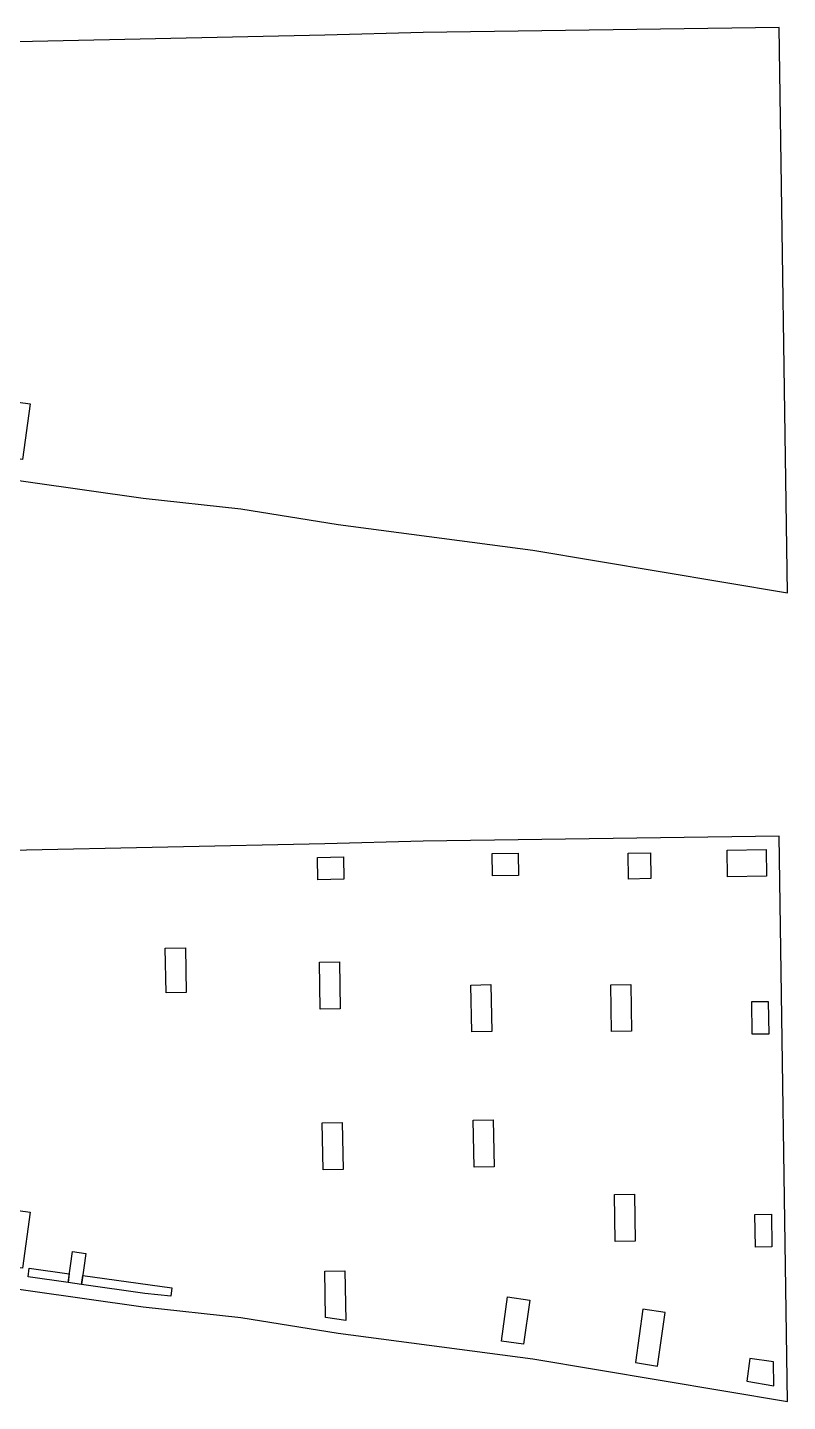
# Model space of a CAD drawing. Header units: millimetres. Extents: x 1822 to 16527, y -301 to 9797.
# Drawn here: x 13122 to 16527, y -301 to 5860 of the extents above; entities that cross this region are included whole.
import ezdxf

# ---------------------------------------------------------------- set-up
doc = ezdxf.new("R2010")
doc.units = ezdxf.units.MM
doc.layers.add('S-Col', color=4, linetype='Continuous')

# ---------------------------------------------------------------- blocks, each defined once
blk = doc.blocks.new('Dosemeler')
at = {"color": 3, "elevation": 0.4}
blk.add_lwpolyline([(469.6, 1209), (-748.4, 1200), (-738.9, -267.3), (-59.2, -359.2), (365, -392.2), (3174.3, -790.9), (3612.9, -838.8), (4047.6, -909.2), (4919.7, -1025.1), (6061.2, -1216.1), (6024.3, 1319.3), (4428.6, 1296.7), (3988.8, 1284.3), (469.6, 1209)], close=True, dxfattribs=at)
at = {"color": 1, "elevation": 0.4}
blk.add_lwpolyline([(2450.6, -592.9), (2485.2, -342.2), (2668.5, -367.6), (2633.9, -618.2), (2450.6, -592.9)], dxfattribs=at)
blk = doc.blocks.new('GirisDoseme')
at = {"color": 3, "elevation": 0.4}
blk.add_lwpolyline([(469.6, 1209), (-748.4, 1200), (-738.9, -267.3), (-59.2, -359.2), (365, -392.2), (3174.3, -790.9), (3612.9, -838.8), (4047.6, -909.2), (4919.7, -1025.1), (6061.2, -1216.1), (6024.3, 1319.3), (4428.6, 1296.7), (3988.8, 1284.3), (469.6, 1209)], close=True, dxfattribs=at)
at = {"color": 1, "elevation": 0.4}
blk.add_lwpolyline([(2450.6, -592.9), (2485.2, -342.2), (2668.5, -367.6), (2633.9, -618.2), (2450.6, -592.9)], dxfattribs=at)
blk = doc.blocks.new('colon2')
at = {"color": 3, "elevation": -65.6}
blk.add_lwpolyline([(-2687.8, -641.5), (-2691.3, -441.6), (-2601.3, -440), (-2597.8, -639.9), (-2687.8, -641.5)], dxfattribs=at)
at = {"color": 3, "elevation": 0}
blk.add_lwpolyline([(-3121.4, -1900.7), (-3126.4, -1940.4), (-3306.5, -1915.5), (-3300.9, -1875.9), (-3121.5, -1901.4)], close=True, dxfattribs=at)
at = {"layer": 'S-Col', "color": 3}
for points in [[(-172.7, -122.5), (-174.8, -2.5), (0, 0), (1.7, -119.5)], [(-2007.5, -134.9), (-2009.3, -34.7), (-1892.7, -31.7), (-1891, -132.8)], [(-1224.9, -117.5), (-1226.7, -17.4), (-1110.1, -15.7), (-1108.4, -115.5)], [(-616.3, -131.8), (-618.3, -15.2), (-518.3, -13.8), (-516.3, -130)], [(-1997.4, -715.1), (-2001.1, -505.1), (-1911.1, -503.5), (-1907.4, -713.5)], [(-1318.8, -816.9), (-1322.5, -607), (-1232.5, -605.4), (-1228.8, -815.4)], [(-692.2, -815.6), (-695.9, -605.6), (-605.9, -604), (-602.2, -814)], [(-61.8, -828), (-64.4, -681.5), (9.9, -680.2), (12.1, -826.7)], [(-1984.8, -1435), (-1988.5, -1225.1), (-1898.5, -1223.5), (-1894.9, -1433.5)], [(-1308.2, -1423.4), (-1311.9, -1213.4), (-1221.9, -1211.8), (-1218.3, -1421.8)], [(-675.8, -1756.6), (-679.4, -1546.6), (-589.5, -1545), (-585.8, -1755)], [(-48, -1782.5), (-50.5, -1635.9), (23.8, -1634.6), (25.9, -1781.2)], [(-3047.9, -1810.6), (-3067.1, -1949.5), (-3126.5, -1941.1), (-3107.4, -1802.4)], [(-3061.6, -1909.9), (-2662.1, -1965), (-2666.2, -2002.5), (-2783.4, -1989.7), (-3067.3, -1950.5), (-3061.6, -1909.9)], [(-1886.9, -1888.7), (-1883, -2111.6), (-1973.3, -2097.7), (-1976.9, -1890.2)], [(-1058.9, -2019.5), (-1086.3, -2217.5), (-1185.4, -2204.4), (-1158, -2005.8)], [(-551.6, -2061.2), (-584.5, -2299.7), (-485.8, -2316.2), (-452.5, -2074.9)], [(-72, -2282.2), (-86, -2383.3), (35, -2403.5), (33.5, -2296.8)]]:
    blk.add_lwpolyline(points, close=True, dxfattribs=at)

msp = doc.modelspace()

# ---------------------------------------------------------------- block references
for name, p in [('Dosemeler', (10465.664, 4540.247, -1.185)), ('GirisDoseme', (10465.664, 914.685, -1.185)), ('colon2', (16430.839, 2173.107, -0.815))]:
    msp.add_blockref(name, p)

doc.saveas('drawing.dxf')
